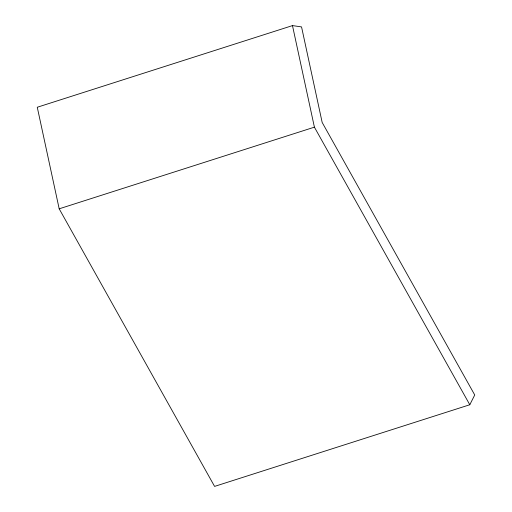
<?xml version="1.0" encoding="UTF-8"?>
<svg xmlns="http://www.w3.org/2000/svg" width="512" height="512" viewBox="0 0 512 512"><rect width="100%" height="100%" fill="white"/><g stroke="black" fill="none" stroke-linecap="round" stroke-linejoin="round"><path stroke-width="0.77" d="M469.798 404.749L474.733 394.982L322.176 122.464L301.549 26.906L292.48 25.6L37.267 107.251L59.187 208.813L214.586 486.4L469.798 404.749L314.406 127.162L292.48 25.6M59.187 208.813L314.406 127.162"/></g></svg>
